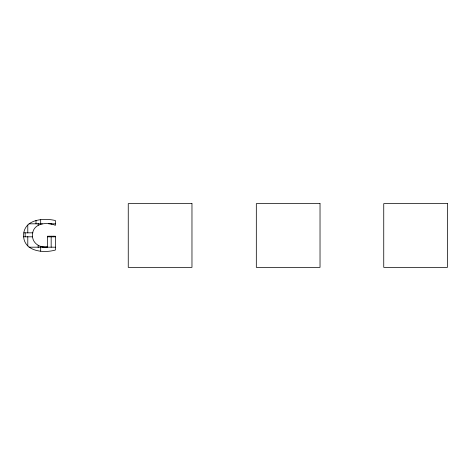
<?xml version="1.0" encoding="UTF-8"?>
<svg xmlns="http://www.w3.org/2000/svg" width="471" height="471" viewBox="0 0 471 471"><rect width="100%" height="100%" fill="white"/><g stroke="black" fill="none" stroke-linecap="round" stroke-linejoin="round"><path stroke-width="0.71" d="M47.359 246.992C40.276 248.211 32.081 243.23 32.534 235.447C32.081 223.395 46.759 221.423 55.407 225.344L55.407 220.54C43.297 217.661 23.703 219.309 23.55 235.594C23.821 251.467 43.473 253.48 55.407 250.03L55.407 236.23L47.359 236.23L47.359 246.992A17.38 17.38 0 0 1 40.241 246.298M29.002 223.813L42.343 223.813M48.613 223.813L55.407 223.813M23.897 232.833L32.835 232.833M23.709 236.813L32.652 236.813M47.359 236.813L55.407 236.813M29.002 247.187L55.407 247.187M53.394 236.23L53.394 236.813M51.168 223.813L51.168 224.249M51.168 236.23L51.168 247.187M49.19 236.23L49.19 236.813M42.408 246.798L42.408 247.187M40.683 219.816L40.683 223.813M40.683 247.187L40.683 251.184M38.163 223.248L38.163 225.191M38.163 245.373L38.163 247.469M36.002 220.422L36.002 223.813M27.789 224.991L27.789 232.933M27.789 236.548L27.789 245.939M25.146 232.833L25.146 236.813M191.968 203.643L128.253 203.643L128.253 267.357L191.968 267.357L191.968 203.643M320.027 203.643L256.318 203.643L256.318 267.357L320.027 267.357L320.027 203.643M447.45 203.643L383.741 203.643L383.741 267.357L447.45 267.357L447.45 203.643"/></g></svg>
